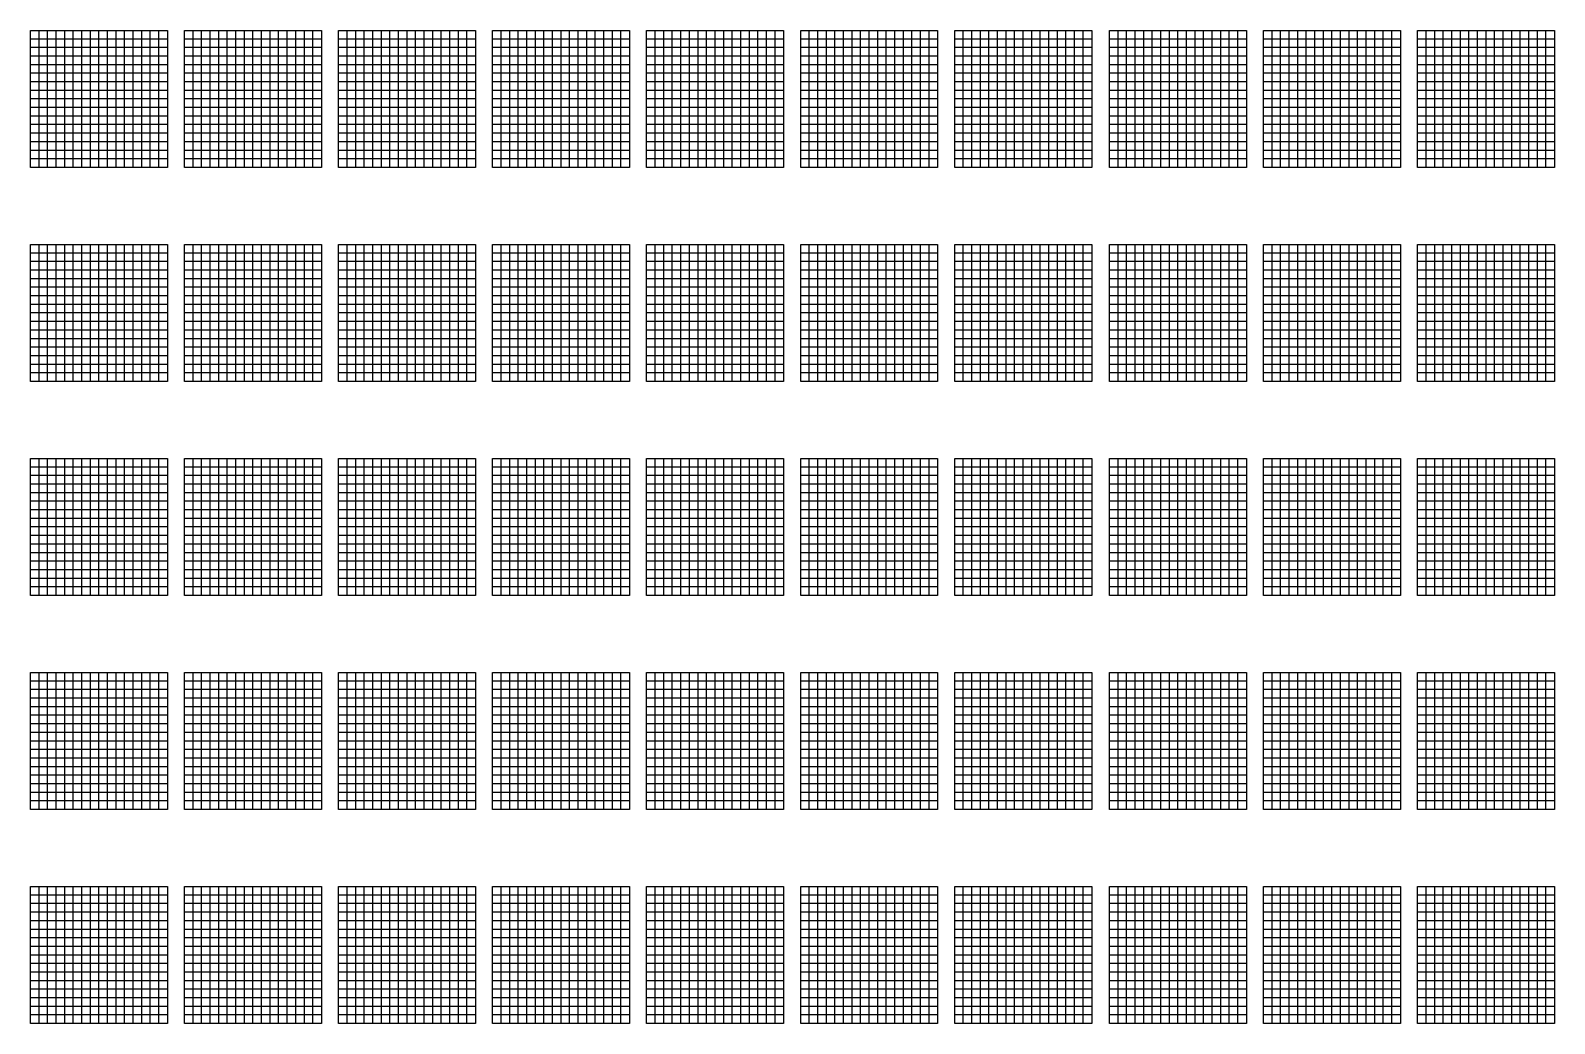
# Model space of a CAD drawing. Header units: millimetres. Extents: x -420 to 1601, y -250 to 2666.
# Drawn here: x -180 to 1601, y -250 to 910 of the extents above; entities that cross this region are included whole.
import ezdxf

# ---------------------------------------------------------------- set-up
doc = ezdxf.new("R2010")
doc.units = ezdxf.units.MM
doc.layers.add('1', color=252, linetype='Continuous')

# ---------------------------------------------------------------- blocks, each defined once
blk = doc.blocks.new('A$C286635286')
at = {"layer": '1'}
for p, q in [((20, 160), (180, 160)), ((20, 0), (20, 160)), ((180, 150), (20, 150)), ((30, 0), (30, 160)), ((40, 0), (40, 160)), ((50, 0), (50, 160)), ((60, 0), (60, 160)), ((70, 0), (70, 160)), ((80, 0), (80, 160)), ((90, 0), (90, 160)), ((100, 0), (100, 160)), ((110, 0), (110, 160)), ((120, 0), (120, 160)), ((130, 0), (130, 160)), ((140, 0), (140, 160)), ((150, 0), (150, 160)), ((160, 0), (160, 160)), ((170, 0), (170, 160)), ((180, 160), (180, 0)), ((180, 140), (20, 140)), ((180, 130), (20, 130)), ((180, 120), (20, 120)), ((180, 110), (20, 110)), ((180, 100), (20, 100)), ((180, 90), (20, 90)), ((180, 80), (20, 80)), ((180, 70), (20, 70)), ((180, 60), (20, 60)), ((180, 50), (20, 50)), ((180, 40), (20, 40)), ((180, 30), (20, 30)), ((180, 20), (20, 20)), ((180, 10), (20, 10)), ((180, 0), (20, 0))]:
    blk.add_line(p, q, dxfattribs=at)

msp = doc.modelspace()

# ---------------------------------------------------------------- block references
for p in [(-200, 750), (-20, 750), (160, 750), (340, 750), (520, 750), (700, 750), (880, 750), (1060.8, 750), (1240.8, 750), (1420.8, 750), (-200, 500), (-20, 500), (160, 500), (340, 500), (520, 500), (700, 500), (880, 500), (1060.8, 500), (1240.8, 500), (1420.8, 500), (-200, 250), (-20, 250), (160, 250), (340, 250), (520, 250), (700, 250), (880, 250), (1060.8, 250), (1240.8, 250), (1420.8, 250), (-200, 0), (-20, 0), (160, 0), (340, 0), (520, 0), (700, 0), (880, 0), (1060.8, 0), (1240.8, 0), (1420.8, 0), (-200, -250), (-20, -250), (160, -250), (340, -250), (520, -250), (700, -250), (880, -250), (1060.8, -250), (1240.8, -250), (1420.8, -250)]:
    msp.add_blockref('A$C286635286', p)

doc.saveas('drawing.dxf')
